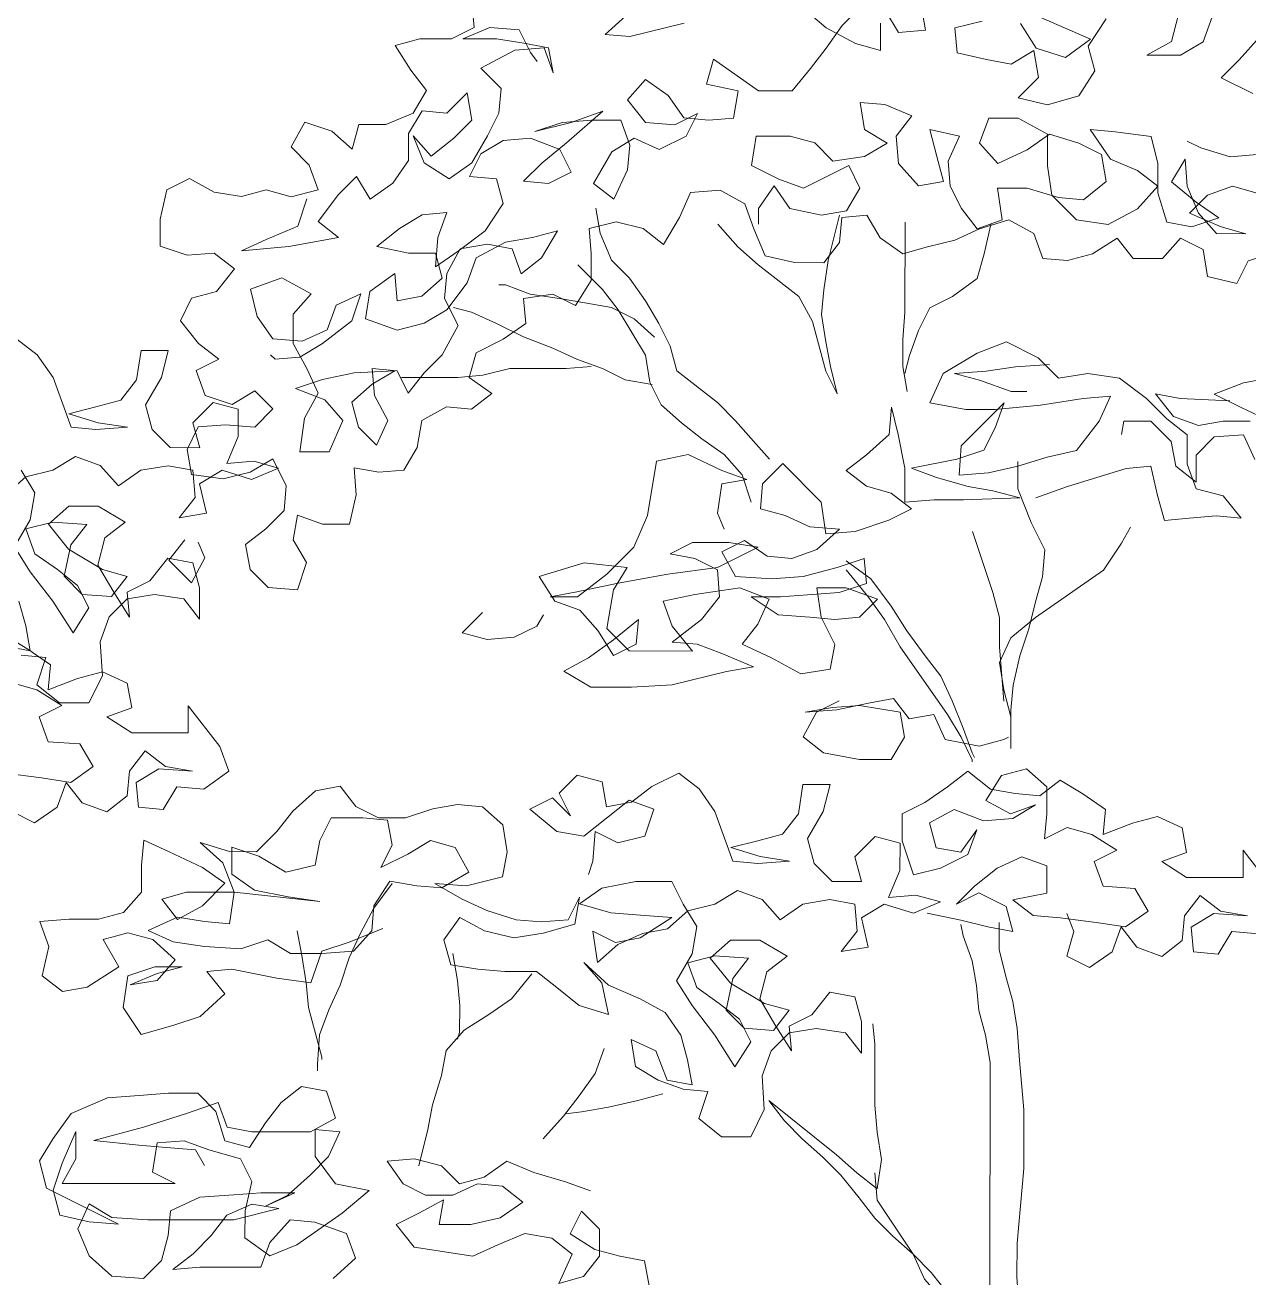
# Model space of a CAD drawing. Header units: metres. Extents: x -58 to 722, y -1100 to 345.
# Drawn here: x 48.269 to 48.801, y -18.987 to -18.443 of the extents above; entities that cross this region are included whole.
import ezdxf

# ---------------------------------------------------------------- set-up
doc = ezdxf.new("R2010")
doc.units = ezdxf.units.M
doc.header["$MEASUREMENT"] = 0
doc.layers.add('FSR_ARQ_006ARBOLES', color=74, linetype='Continuous', lineweight=0)

# ---------------------------------------------------------------- blocks, each defined once
blk = doc.blocks.new('arboles fsr 01')
at = {"layer": 'FSR_ARQ_006ARBOLES'}
for points in [[(186.24372, -34.92207), (186.24443, -34.92993), (186.23727, -34.9335), (186.22726, -34.9335), (186.21939, -34.93563), (186.22439, -34.94351), (186.22939, -34.94995), (186.22509, -34.95709), (186.21651, -34.96066), (186.20793, -34.96065), (186.20577, -34.96852), (186.19934, -34.96279), (186.19076, -34.95992), (186.18646, -34.96779), (186.19218, -34.97351), (186.19503, -34.98138), (186.18645, -34.98352), (186.17858, -34.98137), (186.17072, -34.98351), (186.16213, -34.98207), (186.15427, -34.97777), (186.14712, -34.98134), (186.14496, -34.99064), (186.14495, -34.99922), (186.15353, -35.00209), (186.16212, -35.00138), (186.16855, -35.00639), (186.16282, -35.01354), (186.15495, -35.01568), (186.15137, -35.02283), (186.15708, -35.02998), (186.16352, -35.03499), (186.15636, -35.03856), (186.15921, -35.04643), (186.16779, -35.0493), (186.17495, -35.04502), (186.18067, -35.05074), (186.17494, -35.05646), (186.16564, -35.05574), (186.15706, -35.05644), (186.15348, -35.06359), (186.1549, -35.07146), (186.16491, -35.0729), (186.1735, -35.07076), (186.18065, -35.06648), (186.18494, -35.07507), (186.18421, -35.08293), (186.17849, -35.08865), (186.17205, -35.09365), (186.17347, -35.10152), (186.17918, -35.10724), (186.18848, -35.10797), (186.19135, -35.09939), (186.18707, -35.09223), (186.1885, -35.08437), (186.19637, -35.08723), (186.20495, -35.08724), (186.2071, -35.07795), (186.2064, -35.06936), (186.21426, -35.0708), (186.22213, -35.07009), (186.22643, -35.06295), (186.22787, -35.05436), (186.23574, -35.05008), (186.2436, -35.0508), (186.25005, -35.0458), (186.2429, -35.04079), (186.24505, -35.03292), (186.25364, -35.02864), (186.26079, -35.02364), (186.26009, -35.01577), (186.26938, -35.01435), (186.27653, -35.01793), (186.28155, -35.01007), (186.28155, -35.00149), (186.28085, -34.99362), (186.28943, -34.99148), (186.29801, -34.99364), (186.30444, -34.99865), (186.30946, -34.99007), (186.31304, -34.98221), (186.32234, -34.9815), (186.3302, -34.9858), (186.33306, -34.99367), (186.33662, -35.00225), (186.34592, -35.00441), (186.35522, -35.00442), (186.36023, -34.99798), (186.36095, -34.99012), (186.36882, -34.98941), (186.3731, -34.99657), (186.38025, -35.00158), (186.38812, -34.99944), (186.39671, -34.9973), (186.40458, -34.99373), (186.41388, -34.99088), (186.42174, -34.99518), (186.42459, -35.00305), (186.43246, -35.00377), (186.44033, -35.00163), (186.4482, -34.99663), (186.4532, -35.00308), (186.4625, -35.00308), (186.46823, -34.99665), (186.47537, -35.00024), (186.4768, -35.00882), (186.48609, -35.01097), (186.48968, -35.00382), (186.49898, -35.00097)], [(186.49256, -34.98237), (186.48469, -34.98022), (186.47682, -34.98307), (186.47109, -34.98879), (186.4811, -34.99309), (186.48897, -34.99524), (186.47967, -34.99523), (186.47395, -34.98879), (186.47039, -34.98021), (186.46968, -34.97162), (186.46538, -34.97877), (186.47324, -34.98521), (186.48039, -34.99023), (186.47181, -34.99308), (186.46394, -34.99164), (186.46109, -34.98234), (186.4611, -34.97305), (186.45896, -34.96446), (186.44752, -34.96302), (186.43965, -34.9623), (186.44608, -34.9716), (186.45466, -34.97518), (186.46109, -34.9802), (186.45465, -34.98734), (186.44534, -34.99234), (186.43533, -34.9909), (186.42747, -34.98303), (186.42605, -34.97373), (186.42606, -34.96372), (186.41677, -34.9587), (186.40747, -34.95869), (186.4046, -34.96656), (186.41032, -34.973), (186.41962, -34.96872), (186.42677, -34.96372), (186.43607, -34.96659), (186.44322, -34.97017), (186.44464, -34.97875), (186.43748, -34.98447), (186.42962, -34.98374), (186.41961, -34.98087), (186.41031, -34.98087), (186.41173, -34.99088), (186.40386, -34.99373), (186.39886, -34.98729), (186.39529, -34.98014), (186.39458, -34.97227), (186.39817, -34.96441), (186.38887, -34.96225), (186.39101, -34.97084), (186.39315, -34.9787), (186.38528, -34.98013), (186.37885, -34.97297), (186.37814, -34.96439), (186.38315, -34.95795), (186.37457, -34.95437), (186.36671, -34.95365), (186.36813, -34.96223), (186.37528, -34.96653), (186.36812, -34.97081), (186.35811, -34.97224), (186.35239, -34.96651), (186.34453, -34.96436), (186.3338, -34.96435), (186.33236, -34.97364), (186.34094, -34.97794), (186.3488, -34.98081), (186.36311, -34.97367), (186.36668, -34.98083), (186.36238, -34.98797), (186.35452, -34.9894), (186.34451, -34.98724), (186.33951, -34.98009), (186.33449, -34.98723), (186.33449, -34.99224)], [(186.29235, -34.9264), (186.28591, -34.93212), (186.29378, -34.93284), (186.31094, -34.92857)], [(186.41751, -34.92866), (186.42251, -34.93653), (186.4318, -34.9394), (186.43968, -34.93369), (186.42323, -34.92652)], [(186.40535, -34.92794), (186.39677, -34.93007), (186.39747, -34.93794), (186.40677, -34.9401), (186.41464, -34.94153), (186.42179, -34.93725), (186.42321, -34.94583), (186.41677, -34.95226), (186.42607, -34.95442), (186.43608, -34.95157), (186.4411, -34.9437), (186.43896, -34.93583), (186.44469, -34.92726)], [(186.46758, -34.92585), (186.46542, -34.93443), (186.45755, -34.93871), (186.46828, -34.93872), (186.47543, -34.93444), (186.4783, -34.92657)], [(186.49332, -34.93302), (186.48687, -34.94017), (186.48115, -34.94589), (186.49115, -34.9509)], [(186.49257, -34.97021), (186.48398, -34.97092), (186.47469, -34.96805), (186.4704, -34.9659)], [(186.34671, -34.92216), (186.356, -34.93004), (186.36529, -34.93505), (186.37316, -34.9372), (186.37317, -34.92862)], [(186.38605, -34.92291), (186.38747, -34.93078), (186.37889, -34.93149), (186.3746, -34.92433)], [(186.36673, -34.92361), (186.36101, -34.92933), (186.35599, -34.93647), (186.35098, -34.94291), (186.34525, -34.95005), (186.33453, -34.95004), (186.32023, -34.94002), (186.31808, -34.94788), (186.32809, -34.95004), (186.32665, -34.95862), (186.31878, -34.95933), (186.31092, -34.9586), (186.30592, -34.95145), (186.29877, -34.94643), (186.29304, -34.95287), (186.29876, -34.96002), (186.30805, -34.96075), (186.31521, -34.95718), (186.31163, -34.96433), (186.30304, -34.96861), (186.29518, -34.96503), (186.28802, -34.96931), (186.28229, -34.97932), (186.28872, -34.98433), (186.29302, -34.97504), (186.29374, -34.96717), (186.29089, -34.9593), (186.28159, -34.95929), (186.2723, -34.96), (186.26371, -34.96285), (186.27516, -34.96), (186.28517, -34.95643), (186.27372, -34.96644), (186.26585, -34.97287), (186.26012, -34.97858), (186.26799, -34.97931), (186.27514, -34.97574), (186.27157, -34.96858), (186.26228, -34.965), (186.25369, -34.9657), (186.24654, -34.96999), (186.24296, -34.97714), (186.25154, -34.97786), (186.25368, -34.98573), (186.24795, -34.99431), (186.23936, -35.00073), (186.2322, -35.00573), (186.23293, -34.99644), (186.23579, -34.98857), (186.22793, -34.98928), (186.22077, -34.99357), (186.21361, -34.99928), (186.22362, -35.00144), (186.23221, -35.00144), (186.23434, -35.00931), (186.2279, -35.01503), (186.22003, -35.01645), (186.21933, -35.00787), (186.21145, -35.01358), (186.21002, -35.02216), (186.22003, -35.02575), (186.22861, -35.02361), (186.23577, -35.01933), (186.24221, -35.01075), (186.24508, -35.00289), (186.25438, -34.99789), (186.26296, -34.99647), (186.27083, -34.99433), (186.26582, -35.0029), (186.25938, -35.00791), (186.25652, -35.00004), (186.24866, -34.9986), (186.24007, -35.00002), (186.23578, -35.00788), (186.23505, -35.01575), (186.23934, -35.02434), (186.23432, -35.03363), (186.2286, -35.03935), (186.22358, -35.04578), (186.22001, -35.03862), (186.21215, -35.0379), (186.21285, -35.04648), (186.21714, -35.05435), (186.21356, -35.06222), (186.20784, -35.05649), (186.2057, -35.04862), (186.21214, -35.04291), (186.2193, -35.03862), (186.20642, -35.03933), (186.19641, -35.04146), (186.18782, -35.04431), (186.19712, -35.0479), (186.20283, -35.05434), (186.19853, -35.06435), (186.18924, -35.06434), (186.19068, -35.05361), (186.19498, -35.04575), (186.19141, -35.03788), (186.18712, -35.03001), (186.18713, -35.02071), (186.19286, -35.01428), (186.18357, -35.00927), (186.17355, -35.01283), (186.17569, -35.02142), (186.18069, -35.02857), (186.18998, -35.0293), (186.19785, -35.02573), (186.20072, -35.01786), (186.20859, -35.0143), (186.20572, -35.02288), (186.19642, -35.03002), (186.18926, -35.0343), (186.1814, -35.03501), (186.17997, -35.03358)], [(186.19146, -34.98424), (186.18859, -34.99282), (186.17857, -34.9971), (186.1707, -35.00067), (186.18572, -34.99926), (186.20146, -34.99641), (186.19503, -34.9914), (186.20147, -34.98282), (186.2072, -34.9771), (186.21148, -34.98426), (186.21864, -34.97926), (186.22365, -34.97211), (186.22366, -34.96353), (186.22796, -34.95638), (186.23582, -34.9571), (186.24227, -34.95067), (186.24369, -34.95926), (186.23796, -34.96497), (186.2308, -34.97069), (186.22509, -34.96425), (186.22866, -34.97283), (186.23652, -34.97785), (186.24368, -34.97285), (186.24869, -34.96427), (186.25227, -34.95712), (186.25299, -34.94925), (186.24656, -34.94281), (186.2573, -34.9371), (186.2666, -34.93639), (186.26945, -34.94426), (186.26803, -34.93639), (186.26016, -34.93496), (186.25158, -34.93352), (186.24085, -34.93351), (186.24944, -34.92994), (186.25873, -34.93066), (186.2623, -34.93782), (186.26445, -34.94068)], [(186.10023, -35.11158), (186.10236, -35.11945), (186.10379, -35.12732), (186.09592, -35.12588)], [(186.10093, -35.12874), (186.10879, -35.12947), (186.10592, -35.13805), (186.11307, -35.14377), (186.12237, -35.14378), (186.12667, -35.1352), (186.12596, -35.12448), (186.12883, -35.11661), (186.13456, -35.11089), (186.14314, -35.10947), (186.15244, -35.11091), (186.15744, -35.11735), (186.15745, -35.10734), (186.15531, -35.09947), (186.14744, -35.09803), (186.14171, -35.10518), (186.13456, -35.10875), (186.13527, -35.11662), (186.13027, -35.10875), (186.12527, -35.10016), (186.12742, -35.09158), (186.13386, -35.08658), (186.12529, -35.08156), (186.11599, -35.08155), (186.10955, -35.08727), (186.11598, -35.09514), (186.1267, -35.10159), (186.13456, -35.10374), (186.12955, -35.11017), (186.12025, -35.10945), (186.11454, -35.10372), (186.11669, -35.09371), (186.1217, -35.08728), (186.11098, -35.08656), (186.10239, -35.08869), (186.10525, -35.09656), (186.11239, -35.10158), (186.11883, -35.10659), (186.1224, -35.11374), (186.11738, -35.12161), (186.11095, -35.11159), (186.10381, -35.10228), (186.09881, -35.09441), (186.10383, -35.08583), (186.10526, -35.07725), (186.10098, -35.0701)], [(186.09597, -35.07796), (186.10241, -35.07224), (186.11099, -35.07011), (186.11815, -35.06582), (186.12601, -35.06869), (186.13173, -35.07513), (186.13888, -35.07013), (186.14747, -35.06871), (186.15533, -35.07015), (186.15604, -35.07873), (186.15103, -35.08516), (186.15961, -35.08374), (186.15748, -35.07444), (186.16463, -35.07016), (186.17393, -35.07303), (186.18251, -35.06946), (186.17465, -35.0673), (186.16606, -35.06801), (186.16965, -35.05943), (186.16966, -35.05085), (186.16179, -35.0487), (186.15535, -35.05513), (186.15749, -35.063), (186.14819, -35.06299), (186.14247, -35.05726), (186.14033, -35.04939), (186.14535, -35.04082), (186.1475, -35.03223), (186.13892, -35.03223), (186.13748, -35.04152), (186.13247, -35.04796), (186.1246, -35.05009), (186.11601, -35.05223), (186.12531, -35.0551), (186.13461, -35.05654), (186.12459, -35.05725), (186.11673, -35.05652), (186.11102, -35.04078), (186.10602, -35.03363), (186.09959, -35.02861)], [(186.42238, -35.07886), (186.43239, -35.07529), (186.45099, -35.06959), (186.45886, -35.06888), (186.461, -35.07818), (186.46314, -35.08605), (186.47101, -35.08534), (186.47959, -35.08463), (186.48745, -35.08536), (186.48174, -35.0782), (186.47316, -35.07604), (186.47031, -35.06817), (186.47031, -35.05888), (186.46388, -35.05386), (186.45745, -35.04742), (186.44887, -35.04098), (186.43886, -35.03954), (186.42956, -35.04096), (186.42313, -35.03452), (186.41313, -35.0295), (186.40382, -35.03307), (186.39309, -35.0395), (186.38879, -35.04879), (186.40023, -35.05095), (186.40953, -35.05095), (186.42384, -35.04954), (186.43743, -35.0474), (186.44601, -35.0467), (186.44243, -35.05456), (186.43527, -35.06385), (186.42597, -35.06599), (186.41667, -35.06884), (186.40737, -35.07098), (186.39807, -35.07168), (186.39879, -35.06239), (186.41239, -35.04881), (186.40952, -35.05668), (186.40594, -35.06382), (186.39736, -35.06668), (186.38305, -35.06953), (186.39092, -35.07239), (186.40093, -35.07526), (186.40879, -35.0767), (186.41737, -35.07885), (186.39949, -35.07955), (186.39019, -35.07954), (186.3809, -35.08025), (186.38091, -35.06952), (186.37877, -35.05879), (186.37663, -35.05021), (186.37591, -35.05879), (186.36875, -35.06522), (186.36231, -35.07022), (186.36874, -35.07523), (186.37661, -35.07739), (186.38304, -35.0824), (186.37588, -35.08597), (186.36515, -35.08953), (186.35585, -35.09024), (186.35443, -35.08023), (186.34229, -35.06806), (186.33584, -35.07449), (186.33512, -35.08235), (186.34299, -35.08451), (186.35085, -35.08809), (186.36015, -35.08881), (186.35299, -35.09524), (186.34512, -35.0981), (186.33725, -35.09738), (186.33011, -35.09236), (186.32295, -35.09593), (186.32723, -35.1038), (186.33868, -35.10453), (186.34869, -35.10382), (186.35942, -35.10097), (186.36801, -35.09812), (186.36871, -35.10599), (186.36013, -35.10884), (186.35011, -35.10955), (186.34153, -35.11025), (186.33223, -35.11025), (186.34081, -35.11597), (186.35082, -35.1167), (186.35869, -35.11742), (186.36656, -35.11671), (186.37228, -35.111), (186.36228, -35.10741), (186.35298, -35.1074), (186.3544, -35.1167), (186.35868, -35.12529), (186.35725, -35.13315), (186.34795, -35.13458), (186.33865, -35.12956), (186.32936, -35.12526), (186.33437, -35.11883), (186.33796, -35.11097), (186.32866, -35.10738), (186.31436, -35.10951), (186.30434, -35.11165), (186.30719, -35.11952), (186.31362, -35.12739), (186.2936, -35.12737), (186.28645, -35.12022), (186.28861, -35.10806), (186.29291, -35.10091), (186.27932, -35.09947), (186.26501, -35.10375), (186.27001, -35.11162), (186.27788, -35.11449), (186.28359, -35.12093), (186.28859, -35.1288), (186.29575, -35.12523), (186.29647, -35.11736), (186.28859, -35.12379), (186.28072, -35.12951), (186.27285, -35.13379), (186.28143, -35.13881), (186.2943, -35.13882), (186.30718, -35.13811), (186.32435, -35.13384), (186.33293, -35.13242), (186.32292, -35.12812), (186.31506, -35.12525), (186.30719, -35.12453), (186.31649, -35.11738), (186.32222, -35.11024), (186.32151, -35.10165), (186.31437, -35.09807), (186.3065, -35.09663), (186.31365, -35.09306), (186.3251, -35.09307), (186.33439, -35.09451), (186.32151, -35.10094), (186.30578, -35.10307), (186.29004, -35.10592), (186.27645, -35.10876), (186.26858, -35.11019), (186.27716, -35.11019), (186.28647, -35.10305), (186.29506, -35.09448), (186.29936, -35.08447), (186.30224, -35.06731), (186.31225, -35.06517), (186.32297, -35.07019), (186.33084, -35.07305), (186.32297, -35.07448), (186.32153, -35.08377), (186.32367, -35.08878)], [(186.28152, -35.03725), (186.27365, -35.03796), (186.25577, -35.03794), (186.24719, -35.04008), (186.23932, -35.04079), (186.22144, -35.04077)], [(186.42671, -35.03667), (186.41598, -35.03737), (186.40668, -35.03879), (186.39667, -35.0395), (186.40453, -35.04165), (186.41454, -35.04524), (186.41955, -35.04524)], [(186.48391, -35.04816), (186.46818, -35.04743), (186.46031, -35.04599), (186.46603, -35.05315), (186.47389, -35.05602), (186.48176, -35.0546), (186.49034, -35.0546)], [(186.49821, -35.05533), (186.48749, -35.05031), (186.47891, -35.04601), (186.48821, -35.04244), (186.49965, -35.04031)], [(186.49176, -35.06676), (186.48819, -35.05889), (186.4789, -35.0596), (186.47317, -35.06532), (186.47316, -35.0739), (186.46673, -35.06889), (186.46531, -35.06102), (186.45888, -35.05458), (186.45029, -35.05457), (186.44957, -35.05886)], [(186.41445, -35.14823), (186.41231, -35.13964), (186.41089, -35.13106), (186.41447, -35.12319), (186.42234, -35.11676), (186.44381, -35.10176), (186.44954, -35.09319), (186.45241, -35.08818)], [(186.15274, -35.0922), (186.14772, -35.09863), (186.15487, -35.10579), (186.15917, -35.09793), (186.15703, -35.09292)], [(186.24712, -35.11517), (186.24068, -35.1216), (186.24854, -35.12376), (186.25713, -35.12305), (186.26428, -35.11948), (186.26643, -35.11591)], [(186.0959, -35.16609), (186.10734, -35.16754), (186.11664, -35.16897), (186.12379, -35.16397), (186.11951, -35.15682), (186.1095, -35.15609), (186.10664, -35.14822), (186.1138, -35.14465), (186.10593, -35.13964), (186.09807, -35.13749)], [(186.09594, -35.12247), (186.10309, -35.12677), (186.11023, -35.13178), (186.10951, -35.13964), (186.11881, -35.13608), (186.12668, -35.13394), (186.13454, -35.13752), (186.13597, -35.14539), (186.1281, -35.14824), (186.13596, -35.15326), (186.15384, -35.15327), (186.15385, -35.14469), (186.16385, -35.15757), (186.1667, -35.16544), (186.15883, -35.17116), (186.15025, -35.17044), (186.14595, -35.17758), (186.13808, -35.17686), (186.13738, -35.16899), (186.14453, -35.16471), (186.15526, -35.16543), (186.14668, -35.164), (186.14025, -35.15898), (186.13523, -35.16542), (186.13451, -35.17328), (186.12807, -35.17828), (186.12021, -35.17541), (186.11521, -35.16897), (186.11234, -35.17684), (186.10518, -35.18184), (186.09803, -35.17825)], [(186.3601, -35.14317), (186.35294, -35.14674), (186.34864, -35.1546), (186.35508, -35.15961), (186.36652, -35.16177), (186.37653, -35.16178), (186.38083, -35.15463), (186.3794, -35.14676), (186.36653, -35.14461), (186.35795, -35.14531), (186.34937, -35.14674), (186.35938, -35.14603), (186.36939, -35.14389), (186.37726, -35.14247), (186.38226, -35.14891), (186.39013, -35.14749), (186.3937, -35.15536), (186.40443, -35.15751), (186.4123, -35.15538), (186.41373, -35.15466)], [(186.38793, -35.21042), (186.39865, -35.21258), (186.40723, -35.21473), (186.4151, -35.21617), (186.41296, -35.2083), (186.40438, -35.204), (186.39723, -35.20757), (186.40296, -35.20186), (186.41011, -35.19614), (186.41798, -35.19257), (186.42585, -35.19544), (186.42584, -35.20402), (186.41511, -35.20616), (186.42154, -35.21117), (186.43012, -35.21189), (186.44157, -35.21333), (186.45086, -35.21477), (186.45802, -35.20977), (186.45373, -35.20262), (186.44372, -35.20189), (186.44087, -35.19402), (186.44802, -35.19045), (186.44016, -35.18544), (186.4323, -35.18329), (186.42514, -35.18686), (186.42586, -35.17899), (186.42587, -35.17041), (186.41944, -35.16468), (186.41157, -35.16682), (186.40656, -35.17468), (186.41442, -35.17898), (186.42229, -35.17613), (186.41513, -35.18041), (186.40583, -35.18112), (186.39654, -35.17753), (186.38867, -35.18182), (186.39081, -35.18969), (186.39867, -35.19112), (186.40369, -35.18398), (186.40082, -35.19184), (186.39223, -35.19612), (186.38365, -35.19826), (186.38008, -35.18753), (186.38009, -35.17895), (186.38724, -35.17538), (186.3944, -35.17038), (186.40084, -35.16538), (186.40799, -35.17111), (186.41586, -35.17254), (186.42372, -35.17327), (186.43016, -35.16827), (186.43731, -35.17256), (186.44446, -35.17758), (186.44374, -35.18544), (186.45304, -35.18188), (186.46091, -35.17974), (186.46877, -35.18332), (186.47019, -35.19119), (186.46232, -35.19404), (186.47019, -35.19906), (186.48807, -35.19907), (186.48807, -35.19049), (186.49807, -35.20337)], [(186.49306, -35.21696), (186.48447, -35.21623), (186.48018, -35.22338), (186.47231, -35.22266), (186.4716, -35.21479), (186.47876, -35.21051), (186.48949, -35.21123), (186.4809, -35.20979), (186.47447, -35.20478), (186.46946, -35.21121), (186.46874, -35.21908), (186.4623, -35.22408), (186.45443, -35.22121), (186.44943, -35.21477), (186.44656, -35.22264), (186.43941, -35.22764), (186.43226, -35.22405), (186.43441, -35.21619), (186.43227, -35.21046)], [(186.21556, -35.21527), (186.20483, -35.21955), (186.19624, -35.22241), (186.19266, -35.23242), (186.18193, -35.23098), (186.16763, -35.2281), (186.15976, -35.22881), (186.16548, -35.23597), (186.1576, -35.24311), (186.14902, -35.24596), (186.139, -35.24882), (186.13329, -35.24023), (186.13473, -35.23022), (186.14331, -35.22736), (186.1519, -35.22737), (186.14403, -35.22951), (186.13544, -35.23308), (186.14403, -35.23166), (186.14975, -35.22522), (186.14261, -35.21878), (186.13474, -35.21663), (186.12687, -35.21877), (186.13187, -35.22735), (186.12185, -35.23378), (186.11398, -35.2352), (186.10755, -35.23019), (186.10971, -35.2209), (186.10685, -35.21303), (186.11615, -35.21232), (186.12545, -35.21233), (186.13332, -35.21019), (186.13905, -35.20376), (186.13905, -35.19518), (186.13978, -35.18731), (186.14764, -35.19089), (186.15836, -35.19591), (186.16551, -35.20092), (186.15835, -35.20807), (186.15048, -35.21235), (186.14548, -35.20591), (186.15335, -35.20377), (186.16837, -35.20379), (186.19554, -35.20667), (186.18553, -35.20523), (186.17481, -35.20308), (186.16766, -35.19806), (186.16767, -35.18948), (186.17625, -35.19235), (186.18482, -35.19736), (186.19412, -35.19523), (186.19556, -35.18736), (186.19914, -35.18021), (186.20916, -35.18022), (186.21702, -35.18094), (186.21845, -35.18881), (186.21486, -35.19596), (186.22345, -35.19168), (186.23061, -35.18739), (186.23847, -35.18955), (186.24275, -35.19742), (186.23417, -35.20242), (186.2263, -35.20169), (186.21772, -35.20026), (186.21271, -35.20812), (186.21198, -35.21598), (186.20626, -35.22242), (186.19624, -35.22312), (186.18623, -35.22311), (186.17908, -35.21881), (186.1705, -35.22167), (186.15906, -35.22094), (186.14904, -35.2195), (186.14118, -35.21592), (186.15048, -35.21164), (186.15906, -35.21307), (186.16693, -35.2138), (186.16837, -35.20379), (186.1648, -35.19449), (186.15765, -35.18804), (186.16695, -35.19091), (186.17553, -35.19092), (186.18197, -35.18449), (186.18699, -35.17806), (186.19414, -35.17163), (186.20201, -35.1702), (186.20701, -35.17664), (186.21416, -35.18023), (186.22275, -35.18023), (186.23133, -35.17738), (186.2392, -35.17596), (186.24706, -35.17668), (186.2535, -35.18241), (186.25492, -35.19099), (186.25348, -35.19886), (186.24204, -35.20171), (186.23202, -35.20098), (186.2406, -35.206), (186.24847, -35.20958), (186.25776, -35.21245), (186.26563, -35.21317), (186.27421, -35.21247), (186.27779, -35.20532), (186.27635, -35.2139), (186.26634, -35.21675), (186.25704, -35.21817), (186.24774, -35.21602), (186.23988, -35.21172), (186.23487, -35.21887), (186.23701, -35.22674), (186.24559, -35.22817), (186.25417, -35.2289), (186.26418, -35.22891), (186.27061, -35.23392), (186.27776, -35.23965), (186.28706, -35.24252), (186.28492, -35.2325), (186.2792, -35.22606), (186.28706, -35.23322), (186.29707, -35.23752), (186.30494, -35.24182), (186.30994, -35.24897), (186.31207, -35.25684), (186.3135, -35.26471), (186.30563, -35.26327), (186.30206, -35.25397), (186.2942, -35.25039), (186.29562, -35.25897), (186.30277, -35.26327), (186.31064, -35.26614), (186.3185, -35.26686), (186.31563, -35.27544), (186.32278, -35.28117), (186.33208, -35.28118), (186.33638, -35.2726), (186.33567, -35.26187), (186.33854, -35.25401), (186.34427, -35.24829), (186.35285, -35.24687), (186.36215, -35.24831), (186.36715, -35.25475), (186.36716, -35.24473), (186.36502, -35.23686), (186.35715, -35.23543), (186.35142, -35.24257), (186.34427, -35.24614), (186.34498, -35.25401), (186.33998, -35.24614), (186.33498, -35.23755), (186.33713, -35.22897), (186.34357, -35.22397), (186.335, -35.21896), (186.3257, -35.21895), (186.31926, -35.22466), (186.32569, -35.23254), (186.33641, -35.23898), (186.34427, -35.24114), (186.33926, -35.24757), (186.32996, -35.24685), (186.32425, -35.24112), (186.3264, -35.23111), (186.33141, -35.22468), (186.32069, -35.22395), (186.3121, -35.22609), (186.31496, -35.23396), (186.3221, -35.23897), (186.32854, -35.24398), (186.33211, -35.25114), (186.32709, -35.259), (186.32066, -35.24898), (186.31352, -35.23968), (186.30852, -35.23181), (186.31354, -35.22323), (186.31497, -35.21465), (186.31069, -35.20749), (186.30712, -35.20034), (186.29568, -35.20033), (186.28495, -35.20246), (186.27779, -35.20746), (186.2878, -35.21033), (186.2971, -35.21106), (186.30711, -35.21178), (186.29709, -35.21821), (186.28922, -35.21963), (186.28207, -35.21605), (186.28349, -35.22606), (186.28994, -35.22035), (186.29781, -35.21678), (186.30568, -35.21535), (186.31212, -35.20964), (186.3207, -35.2075), (186.32786, -35.20322), (186.33572, -35.20608), (186.34144, -35.21253), (186.34859, -35.20753), (186.35718, -35.2061), (186.36504, -35.20754), (186.36575, -35.21612), (186.36074, -35.22256), (186.36932, -35.22113), (186.36719, -35.21184), (186.37434, -35.20755), (186.38364, -35.21042), (186.39222, -35.20685), (186.38436, -35.2047), (186.37577, -35.20541), (186.37936, -35.19683), (186.37937, -35.18824), (186.3715, -35.18609), (186.36506, -35.19252), (186.3672, -35.20039), (186.3579, -35.20038), (186.35218, -35.19466), (186.35004, -35.18679), (186.35506, -35.17821), (186.35721, -35.16963), (186.34863, -35.16962), (186.34719, -35.17892), (186.34218, -35.18535), (186.33431, -35.18749), (186.32572, -35.18963), (186.33502, -35.1925), (186.34432, -35.19393), (186.3343, -35.19464), (186.32644, -35.19392), (186.32073, -35.17818), (186.31573, -35.17102), (186.3093, -35.16601), (186.30071, -35.17029), (186.29427, -35.17529), (186.2864, -35.17672), (186.28498, -35.16885), (186.27711, -35.1667), (186.27139, -35.17241), (186.27496, -35.17957), (186.26924, -35.17384), (186.26208, -35.17741), (186.27066, -35.18457), (186.27924, -35.18601), (186.29355, -35.17458), (186.30142, -35.17745), (186.29855, -35.18603), (186.28997, -35.18816), (186.28282, -35.18458), (186.28209, -35.19388), (186.28066, -35.19817)], [(186.21843, -35.20097), (186.21271, -35.20883), (186.20841, -35.2167), (186.20482, -35.22456), (186.20196, -35.23314), (186.19837, -35.241), (186.1955, -35.24887), (186.19478, -35.25817), (186.19478, -35.26031)], [(186.18838, -35.21596), (186.18981, -35.22383), (186.19123, -35.23241), (186.19194, -35.24028), (186.19621, -35.25602), (186.19621, -35.25674)], [(186.23772, -35.22316), (186.23915, -35.23174), (186.23986, -35.23961), (186.23985, -35.24819), (186.23913, -35.25034)], [(186.26275, -35.22962), (186.25631, -35.23748), (186.24915, -35.24248), (186.24128, -35.24748), (186.23555, -35.25391), (186.23411, -35.26178), (186.23124, -35.27107), (186.22981, -35.27894), (186.22694, -35.29038)], [(186.28562, -35.25324), (186.28275, -35.26111), (186.27773, -35.26825), (186.27272, -35.27469), (186.26699, -35.28112), (186.26628, -35.28183)], [(186.28128, -35.2983), (186.27342, -35.29543), (186.26341, -35.29256), (186.25483, -35.28897), (186.24767, -35.29397), (186.2398, -35.29611), (186.23409, -35.29038), (186.22551, -35.28823), (186.21692, -35.28894), (186.22192, -35.2961), (186.22907, -35.29968), (186.23765, -35.29969), (186.24553, -35.29612), (186.25339, -35.29684), (186.25982, -35.30185), (186.25267, -35.30685), (186.24337, -35.30899), (186.23336, -35.30898), (186.23479, -35.30111), (186.22692, -35.3054), (186.21977, -35.30897), (186.22548, -35.31612), (186.24407, -35.319), (186.25194, -35.31543), (186.26053, -35.31187), (186.26911, -35.3133), (186.27554, -35.31832), (186.27124, -35.32761), (186.27911, -35.32547), (186.28412, -35.31904), (186.28413, -35.31046), (186.27842, -35.30473), (186.27483, -35.31188), (186.2827, -35.31689), (186.29056, -35.31904), (186.29843, -35.32048), (186.29985, -35.32835)], [(186.19973, -35.32611), (186.20688, -35.31968), (186.20403, -35.31181), (186.19402, -35.30823), (186.18615, -35.30751), (186.17971, -35.31465), (186.17684, -35.32252), (186.15753, -35.3225), (186.14895, -35.32321), (186.15539, -35.31821), (186.16112, -35.31249), (186.16613, -35.30606), (186.174, -35.30249), (186.18258, -35.30393), (186.16827, -35.30749), (186.1411, -35.30746), (186.12965, -35.30674), (186.12251, -35.30244), (186.11892, -35.31031), (186.12249, -35.31889), (186.12964, -35.32533), (186.13965, -35.32606), (186.14538, -35.32034), (186.14753, -35.31248), (186.14825, -35.30461), (186.15755, -35.30033), (186.16828, -35.29962), (186.17686, -35.29891), (186.18759, -35.29892), (186.17829, -35.30321), (186.18545, -35.29964), (186.1926, -35.29321), (186.19833, -35.28749), (186.20191, -35.27963), (186.19405, -35.27891), (186.19404, -35.28749), (186.20047, -35.29608), (186.21119, -35.29823), (186.2026, -35.30538), (186.18829, -35.31537), (186.17971, -35.31894), (186.17184, -35.31321), (186.17185, -35.30463), (186.17401, -35.29534), (186.17044, -35.28818), (186.16043, -35.28531), (186.15256, -35.28244), (186.14398, -35.28315), (186.14254, -35.29245), (186.14969, -35.29603), (186.11393, -35.296), (186.11823, -35.28813), (186.11824, -35.27955), (186.11393, -35.28956), (186.11107, -35.29814), (186.1132, -35.30601), (186.1225, -35.30816), (186.1318, -35.30889), (186.10892, -35.29742), (186.10678, -35.28884), (186.11108, -35.28169), (186.11681, -35.27383), (186.12826, -35.26883), (186.13827, -35.26813), (186.14757, -35.26742), (186.15687, -35.26743), (186.16258, -35.27315), (186.16544, -35.28245), (186.1733, -35.28461), (186.17831, -35.27675), (186.18333, -35.27031), (186.18977, -35.26531), (186.19763, -35.26675), (186.20049, -35.27534), (186.19262, -35.27962), (186.17402, -35.2796), (186.16615, -35.27816), (186.1633, -35.27029), (186.15329, -35.27386), (186.13969, -35.27814), (186.12395, -35.28242), (186.13826, -35.28386), (186.14684, -35.28458), (186.15614, -35.28531), (186.15899, -35.29032)], [(186.3042, -35.26756), (186.29633, -35.2697), (186.28703, -35.27184), (186.27845, -35.27326), (186.27344, -35.27397)]]:
    blk.add_lwpolyline(points, dxfattribs=at)
at = {"layer": 'FSR_ARQ_006ARBOLES', "color": 35}
for points in [[(186.283, -34.98719), (186.28442, -34.99505), (186.28799, -35.00364), (186.29371, -35.00937), (186.29871, -35.01652), (186.30299, -35.02368), (186.30656, -35.03083), (186.3087, -35.0387), (186.32156, -35.04873), (186.32728, -35.05446), (186.33299, -35.0609), (186.338, -35.06662)], [(186.32161, -34.99223), (186.32804, -34.99939), (186.33448, -35.00511), (186.34734, -35.01514), (186.35162, -35.02301), (186.3559, -35.03875), (186.35947, -35.0459), (186.35733, -35.03732), (186.35591, -35.02945), (186.35449, -35.02087), (186.35521, -35.013), (186.35665, -35.0037), (186.36024, -34.9894)], [(186.38098, -34.99157), (186.38095, -35.02017), (186.38023, -35.02876), (186.38022, -35.03734), (186.38164, -35.04521)], [(186.40815, -34.99231), (186.406, -35.0016), (186.40385, -35.00947), (186.39597, -35.01518), (186.38882, -35.01875), (186.38524, -35.0259), (186.38237, -35.03376), (186.38093, -35.03949)], [(186.33226, -35.08021), (186.32941, -35.07162), (186.32369, -35.06518), (186.31655, -35.06017), (186.31011, -35.05515), (186.30368, -35.04943), (186.30011, -35.04227), (186.29869, -35.03369), (186.29012, -35.01938), (186.28512, -35.01294), (186.27726, -35.00506)], [(186.30156, -35.02797), (186.29512, -35.02224), (186.28798, -35.01866), (186.28011, -35.01722), (186.27153, -35.01578), (186.26223, -35.01434), (186.25437, -35.01148), (186.25222, -35.01147)], [(186.30083, -35.04299), (186.29225, -35.04155), (186.2851, -35.03797), (186.27723, -35.0351), (186.26937, -35.03152), (186.26007, -35.02793), (186.2515, -35.02363), (186.24363, -35.02005), (186.23791, -35.01861)], [(186.41667, -35.06741), (186.41666, -35.07599), (186.42094, -35.08672), (186.42522, -35.09531), (186.4245, -35.10389), (186.42235, -35.11176), (186.42019, -35.12034), (186.41733, -35.12892), (186.41517, -35.13821), (186.41445, -35.14608), (186.41444, -35.15824)], [(186.40234, -35.08957), (186.40876, -35.10888), (186.4109, -35.11675), (186.41089, -35.12605), (186.4116, -35.13535), (186.41231, -35.14322)], [(186.36228, -35.09883), (186.37014, -35.10456), (186.37657, -35.11315), (186.38157, -35.12102), (186.38729, -35.12889), (186.39229, -35.13533), (186.39586, -35.1432), (186.39942, -35.15179), (186.40228, -35.15966), (186.40299, -35.16109)], [(186.36228, -35.10169), (186.36942, -35.11028), (186.37442, -35.11744), (186.37942, -35.12602), (186.39442, -35.14749), (186.39871, -35.15465), (186.40228, -35.1618), (186.40228, -35.16252)], [(186.41776, -35.43073), (186.41777, -35.42072), (186.41421, -35.41213), (186.41208, -35.38853), (186.41209, -35.37995), (186.41067, -35.37136), (186.40924, -35.3635), (186.40925, -35.35491), (186.40854, -35.34633), (186.40855, -35.33775), (186.40784, -35.32916), (186.40791, -35.25764), (186.40649, -35.24906), (186.40435, -35.24119), (186.40364, -35.23332), (186.40222, -35.22546), (186.39936, -35.21759), (186.39865, -35.21401)], [(186.41081, -35.21331), (186.4108, -35.22189), (186.41294, -35.23047), (186.41508, -35.23834), (186.4165, -35.24692), (186.41721, -35.25694), (186.41862, -35.27267), (186.41861, -35.29127), (186.41644, -35.31487), (186.41643, -35.3256), (186.41714, -35.33561), (186.41856, -35.34491), (186.41853, -35.37995), (186.4228, -35.40356), (186.4235, -35.41143), (186.42493, -35.42001), (186.42635, -35.42788), (186.4292, -35.43432)], [(186.40496, -35.35062), (186.39997, -35.34132), (186.39497, -35.3313), (186.38925, -35.32414), (186.38354, -35.31841), (186.37711, -35.31269), (186.37139, -35.30696), (186.36639, -35.30052), (186.36067, -35.29336), (186.35496, -35.28763), (186.34853, -35.28191), (186.34281, -35.27618), (186.33781, -35.26974), (186.35925, -35.28692), (186.36568, -35.29265), (186.37211, -35.29766), (186.37355, -35.28837), (186.37213, -35.27978), (186.37142, -35.2712), (186.37144, -35.25189), (186.37073, -35.24545)], [(186.3714, -35.29266), (186.37211, -35.30124), (186.38354, -35.31841), (186.38711, -35.32628), (186.39282, -35.33273), (186.39925, -35.33845), (186.40712, -35.34204), (186.40997, -35.34633)]]:
    blk.add_lwpolyline(points, dxfattribs=at)

msp = doc.modelspace()

# ---------------------------------------------------------------- block references
at = {"layer": 'FSR_ARQ_006ARBOLES', "xscale": 1.371082351148036, "yscale": 1.371082351148036, "zscale": 1.371082351148036}
msp.add_blockref('arboles fsr 01', (-206.89221, 29.44748), dxfattribs=at)

doc.saveas('drawing.dxf')
